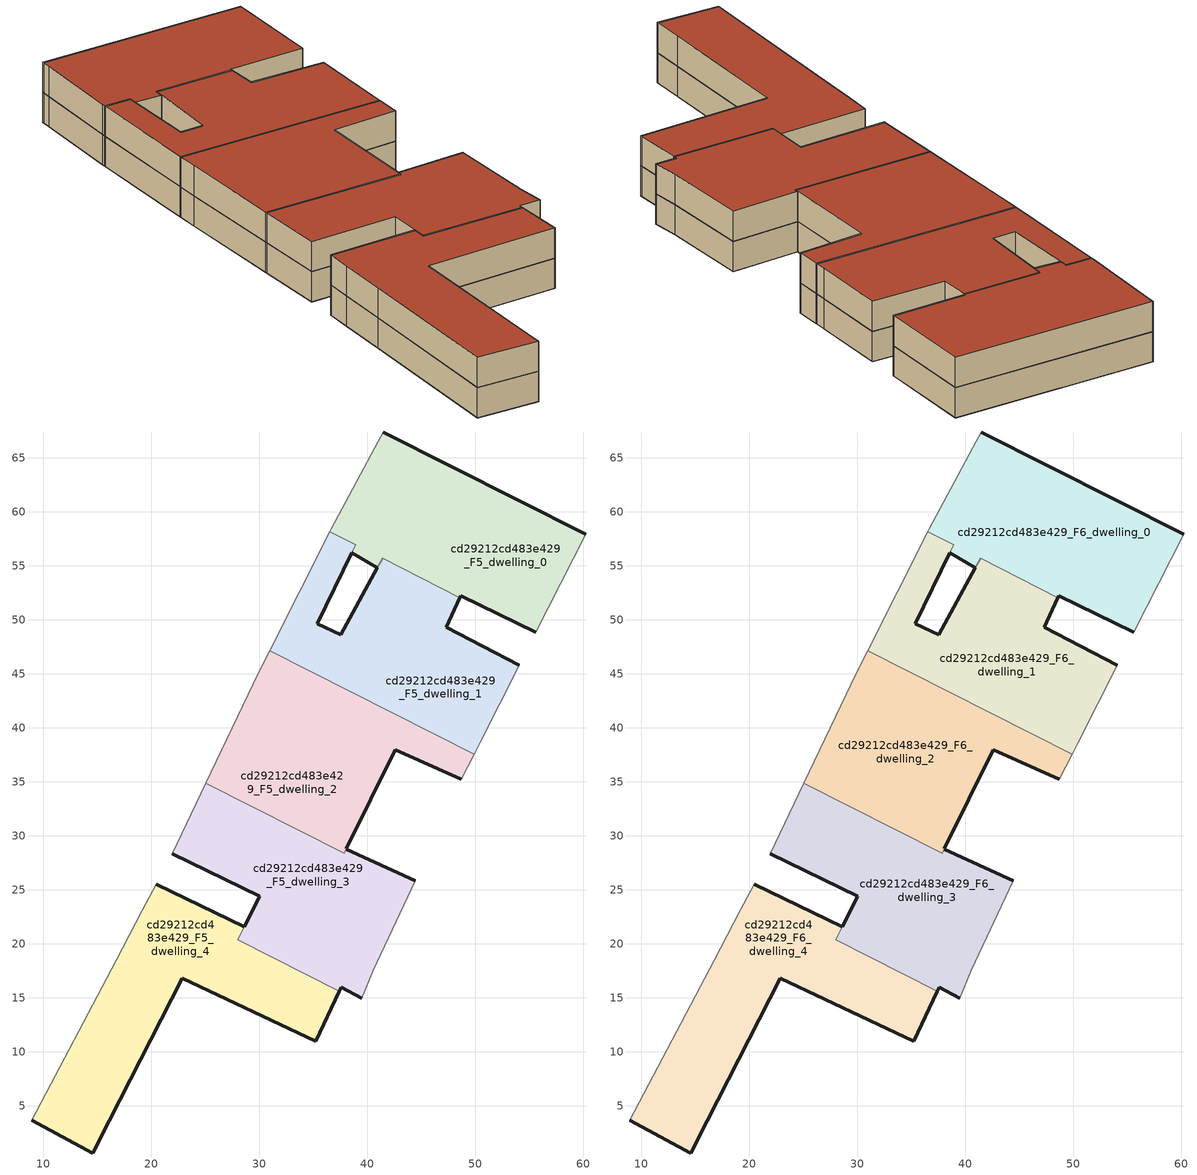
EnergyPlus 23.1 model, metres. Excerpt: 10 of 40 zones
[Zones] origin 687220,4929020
cd29212cd483e429_F5_dwelling_0
 floor to cd29212cd483e429_F4_dwelling_0 (EU_floor_Construction): 55.62,48.82 60.23,57.92 50.28,62.94 50.19,62.99 50.06,63.05 45.32,53.7 48.6,52.04 48.67,52.2 z15
 floor to cd29212cd483e429_F4_dwelling_1 (EU_floor_Construction): 45.32,53.7 50.06,63.05 41.47,67.38 41.01,66.51 36.68,58.41 36.55,58.15 38.94,56.94 38.57,56.18 40.95,54.81 41.43,55.68 z15
 wall outside (EU_wall_Construction): 41.47,67.38 60.23,57.92 / 55.62,48.82 48.67,52.2 48.6,52.04 / 40.95,54.81 38.57,56.18 z15:18
 wall to cd29212cd483e429_F5_dwelling_1 (EU_wall_Construction): 48.6,52.04 41.43,55.67 / 41.43,55.68 40.95,54.81 / 38.57,56.18 38.94,56.94 36.55,58.15 z15:18
 wall adiabatic (EU_wall_Construction): 36.55,58.15 36.68,58.41 41.01,66.51 41.47,67.38 / 60.23,57.92 55.62,48.82 z15:18
cd29212cd483e429_F5_dwelling_1
 floor to cd29212cd483e429_F4_dwelling_1 (EU_floor_Construction): 43.47,50.05 45.32,53.7 41.43,55.67 40.95,54.81 39.46,52.09 z15; 37.15,53.25 38.94,56.94 36.55,58.15 34.71,54.49 z15
 floor to cd29212cd483e429_F4_dwelling_3 (EU_floor_Construction): 40.04,42.56 43.76,49.91 39.46,52.09 37.54,48.6 35.4,49.64 37.15,53.25 34.71,54.49 31,47.14 z15
 floor to cd29212cd483e429_F4_dwelling_0 (EU_floor_Construction): 46.86,48.34 48.6,52.04 45.32,53.7 43.47,50.05 z15
 floor to cd29212cd483e429_F4_dwelling_2 (EU_floor_Construction): 50.45,38.64 54.07,45.78 47.32,49.32 46.86,48.34 43.76,49.91 40.04,42.56 49.91,37.57 z15
 wall outside (EU_wall_Construction): 48.6,52.04 47.32,49.32 54.07,45.78 / 38.57,56.18 35.4,49.64 37.54,48.6 40.95,54.81 z15:18
 wall adiabatic (EU_wall_Construction): 31,47.14 36.55,58.15 / 54.07,45.78 50.45,38.64 49.91,37.57 z15:18
 wall to cd29212cd483e429_F5_dwelling_2 (EU_wall_Construction): 49.91,37.57 31,47.14 z15:18
cd29212cd483e429_F5_dwelling_2
 floor to cd29212cd483e429_F4_dwelling_2 (EU_floor_Construction): 48.73,35.22 49.91,37.57 40.04,42.56 37.19,36.94 41.12,34.96 42.61,37.98 z15
 floor to cd29212cd483e429_F4_dwelling_4 (EU_floor_Construction): 37.86,28.37 41.12,34.96 28.24,41.48 25.07,34.85 z15
 floor to cd29212cd483e429_F4_dwelling_3 (EU_floor_Construction): 37.19,36.94 40.04,42.56 31,47.14 29.98,45.12 28.24,41.48 z15
 wall outside (EU_wall_Construction): 48.73,35.22 42.61,37.98 38.07,28.78 z15:18
 wall adiabatic (EU_wall_Construction): 25.07,34.85 29.98,45.12 31,47.14 / 49.91,37.57 48.73,35.22 z15:18
 wall to cd29212cd483e429_F5_dwelling_3 (EU_wall_Construction): 38.06,28.77 37.86,28.37 25.07,34.85 z15:18
cd29212cd483e429_F5_dwelling_3
 floor to cd29212cd483e429_F4_dwelling_4 (EU_floor_Construction): 40.71,17.88 44.46,25.83 38.06,28.77 37.86,28.37 25.07,34.85 21.94,28.32 30.04,24.4 29.59,23.51 z15
 floor to cd29212cd483e429_F4_dwelling_5 (EU_floor_Construction): 39.52,14.98 40.55,17.54 40.71,17.88 29.59,23.51 28.01,20.37 37.44,15.59 37.61,15.97 z15
 wall outside (EU_wall_Construction): 38.06,28.77 44.46,25.83 / 39.52,14.98 37.61,15.97 37.44,15.59 / 28.61,21.56 30.04,24.4 21.94,28.32 z15:18
 wall adiabatic (EU_wall_Construction): 21.94,28.32 25.07,34.85 / 44.46,25.83 40.55,17.54 39.52,14.98 z15:18
 wall to cd29212cd483e429_F5_dwelling_4 (EU_wall_Construction): 37.44,15.59 28.01,20.37 28.61,21.56 z15:18
cd29212cd483e429_F5_dwelling_4
 floor to cd29212cd483e429_F4_dwelling_5 (EU_floor_Construction): 35.25,10.97 37.44,15.59 28.01,20.37 28.61,21.56 20.47,25.51 19.19,23.08 16.78,18.48 8.96,3.66 14.59,0.63 16.12,3.6 22.88,16.81 z15
 wall outside (EU_wall_Construction): 20.47,25.51 28.61,21.56 / 37.44,15.59 35.25,10.97 22.88,16.81 16.12,3.6 14.59,0.63 8.96,3.66 z15:18
 wall adiabatic (EU_wall_Construction): 8.96,3.66 16.78,18.48 19.19,23.08 20.47,25.51 z15:18
cd29212cd483e429_F6_dwelling_0
 floor to cd29212cd483e429_F5_dwelling_0 (EU_floor_Construction): 55.62,48.82 60.23,57.92 41.47,67.38 41.01,66.51 36.68,58.41 36.55,58.15 38.94,56.94 38.57,56.18 40.95,54.81 41.43,55.68 48.6,52.04 48.67,52.2 z18
 wall outside (EU_wall_Construction): 41.47,67.38 60.23,57.92 / 55.62,48.82 48.67,52.2 48.6,52.04 / 40.95,54.81 38.57,56.18 z18:21
 wall to cd29212cd483e429_F6_dwelling_1 (EU_wall_Construction): 48.6,52.04 41.43,55.67 / 41.43,55.68 40.95,54.81 / 38.57,56.18 38.94,56.94 36.55,58.15 z18:21
 wall adiabatic (EU_wall_Construction): 36.55,58.15 36.68,58.41 41.01,66.51 41.47,67.38 / 60.23,57.92 55.62,48.82 z18:21
 roof outside (EU_roof_Construction): 60.23,57.92 55.62,48.82 48.67,52.2 48.6,52.04 41.43,55.68 40.95,54.81 38.57,56.18 38.94,56.94 36.55,58.15 36.68,58.41 41.01,66.51 41.47,67.38 z21
cd29212cd483e429_F6_dwelling_1
 floor to cd29212cd483e429_F5_dwelling_1 (EU_floor_Construction): 50.45,38.64 54.07,45.78 47.32,49.32 48.6,52.04 41.43,55.67 40.95,54.81 37.54,48.6 35.4,49.64 38.94,56.94 36.55,58.15 31,47.14 49.91,37.57 z18
 wall outside (EU_wall_Construction): 48.6,52.04 47.32,49.32 54.07,45.78 / 38.57,56.18 35.4,49.64 37.54,48.6 40.95,54.81 z18:21
 wall adiabatic (EU_wall_Construction): 31,47.14 36.55,58.15 / 54.07,45.78 50.45,38.64 49.91,37.57 z18:21
 wall to cd29212cd483e429_F6_dwelling_2 (EU_wall_Construction): 49.91,37.57 31,47.14 z18:21
 roof outside (EU_roof_Construction): 48.6,52.04 47.32,49.32 54.07,45.78 50.45,38.64 49.91,37.57 31,47.14 36.55,58.15 38.94,56.94 35.4,49.64 37.54,48.6 40.95,54.81 41.43,55.67 z21
cd29212cd483e429_F6_dwelling_2
 floor to cd29212cd483e429_F5_dwelling_2 (EU_floor_Construction): 48.73,35.22 49.91,37.57 31,47.14 29.98,45.12 25.07,34.85 37.86,28.37 42.61,37.98 z18
 wall outside (EU_wall_Construction): 48.73,35.22 42.61,37.98 38.07,28.78 z18:21
 wall adiabatic (EU_wall_Construction): 25.07,34.85 29.98,45.12 31,47.14 / 49.91,37.57 48.73,35.22 z18:21
 wall to cd29212cd483e429_F6_dwelling_3 (EU_wall_Construction): 38.06,28.77 37.86,28.37 25.07,34.85 z18:21
 roof outside (EU_roof_Construction): 49.91,37.57 48.73,35.22 42.61,37.98 37.86,28.37 25.07,34.85 29.98,45.12 31,47.14 z21
cd29212cd483e429_F6_dwelling_3
 floor to cd29212cd483e429_F5_dwelling_3 (EU_floor_Construction): 40.55,17.54 44.46,25.83 38.06,28.77 37.86,28.37 25.07,34.85 21.94,28.32 30.04,24.4 28.01,20.37 37.44,15.59 37.61,15.97 39.52,14.98 z18
 wall outside (EU_wall_Construction): 38.06,28.77 44.46,25.83 / 39.52,14.98 37.61,15.97 37.44,15.59 / 28.61,21.56 30.04,24.4 21.94,28.32 z18:21
 wall adiabatic (EU_wall_Construction): 21.94,28.32 25.07,34.85 / 44.46,25.83 40.55,17.54 39.52,14.98 z18:21
 wall to cd29212cd483e429_F6_dwelling_4 (EU_wall_Construction): 37.44,15.59 28.01,20.37 28.61,21.56 z18:21
 roof outside (EU_roof_Construction): 38.06,28.77 44.46,25.83 40.55,17.54 39.52,14.98 37.61,15.97 37.44,15.59 28.01,20.37 30.04,24.4 21.94,28.32 25.07,34.85 37.86,28.37 z21
cd29212cd483e429_F6_dwelling_4
 floor to cd29212cd483e429_F5_dwelling_4 (EU_floor_Construction): 35.25,10.97 37.44,15.59 28.01,20.37 28.61,21.56 20.47,25.51 19.19,23.08 16.78,18.48 8.96,3.66 14.59,0.63 16.12,3.6 22.88,16.81 z18
 wall outside (EU_wall_Construction): 20.47,25.51 28.61,21.56 / 37.44,15.59 35.25,10.97 22.88,16.81 16.12,3.6 14.59,0.63 8.96,3.66 z18:21
 wall adiabatic (EU_wall_Construction): 8.96,3.66 16.78,18.48 19.19,23.08 20.47,25.51 z18:21
 roof outside (EU_roof_Construction): 28.61,21.56 28.01,20.37 37.44,15.59 35.25,10.97 22.88,16.81 16.12,3.6 14.59,0.63 8.96,3.66 16.78,18.48 19.19,23.08 20.47,25.51 z21
[Building]
EU S2 Campaign: North Axis=0; Terrain=City; Solar Distribution=FullExterior
[Site:Location]
Bologna: Latitude=44.5; Longitude=11.25; Time Zone=1; Elevation=37
[SizingPeriod:WeatherFileDays]
AnnualSizingPeriod: Begin Month=1; Begin Day of Month=1; End Month=12; End Day of Month=31; Day of Week for Start Day=Monday; Use Weather File Daylight Saving Period=No; Use Weather File Rain and Snow Indicators=No
[MATERIAL]
EU_InternalMass_Material: Roughness=MediumRough; Thickness=0.1; Conductivity=1; Density=1800; Specific Heat=900; Thermal Absorptance=0.9; Solar Absorptance=0.7; Visible Absorptance=0.7
[MATERIAL:NOMASS] Roughness=MediumRough; Thermal Absorptance=0.9; Solar Absorptance=0.7; Visible Absorptance=0.7
Name | Thermal Resistance
EU_wall_NoMass | 0.890213
EU_roof_NoMass | 0.636128
EU_floor_NoMass | 0.79516
[CONSTRUCTION]
EU_wall_Construction: EU_wall_NoMass
EU_roof_Construction: EU_roof_NoMass
EU_floor_Construction: EU_floor_NoMass
EU_InternalMass_Construction: EU_InternalMass_Material
[ZONE] Type=1; Multiplier=1; Ceiling Height=autocalculate; Floor Area=autocalculate; Part of Total Floor Area=Yes
Name | Volume
cd29212cd483e429_F5_dwelling_0; cd29212cd483e429_F6_dwelling_0 | 666.248
cd29212cd483e429_F5_dwelling_1 | 651.079
cd29212cd483e429_F6_dwelling_1 | 651.087
cd29212cd483e429_F5_dwelling_2; cd29212cd483e429_F6_dwelling_2 | 646.355
cd29212cd483e429_F5_dwelling_3; cd29212cd483e429_F6_dwelling_3 | 636.642
cd29212cd483e429_F5_dwelling_4; cd29212cd483e429_F6_dwelling_4 | 693.01
[INTERNALMASS] Construction=EU_InternalMass_Construction
Name | Zone or ZoneList | Surface Area
cd29212cd483e429_F5_dwelling_0_EU_InternalMass | cd29212cd483e429_F5_dwelling_0 | 222.082
cd29212cd483e429_F5_dwelling_1_EU_InternalMass | cd29212cd483e429_F5_dwelling_1 | 217.028
cd29212cd483e429_F5_dwelling_2_EU_InternalMass | cd29212cd483e429_F5_dwelling_2 | 215.451
cd29212cd483e429_F5_dwelling_3_EU_InternalMass | cd29212cd483e429_F5_dwelling_3 | 212.216
cd29212cd483e429_F5_dwelling_4_EU_InternalMass | cd29212cd483e429_F5_dwelling_4 | 231.006
cd29212cd483e429_F6_dwelling_0_EU_InternalMass | cd29212cd483e429_F6_dwelling_0 | 222.082
cd29212cd483e429_F6_dwelling_1_EU_InternalMass | cd29212cd483e429_F6_dwelling_1 | 217.028
cd29212cd483e429_F6_dwelling_2_EU_InternalMass | cd29212cd483e429_F6_dwelling_2 | 215.451
cd29212cd483e429_F6_dwelling_3_EU_InternalMass | cd29212cd483e429_F6_dwelling_3 | 212.216
cd29212cd483e429_F6_dwelling_4_EU_InternalMass | cd29212cd483e429_F6_dwelling_4 | 231.006
[OTHEREQUIPMENT] Fuel Type=Electricity; Design Level Calculation Method=Watts/Area; Power per Zone Floor Area=1; Fraction Latent=0; Fraction Radiant=0; Fraction Lost=0; Carbon Dioxide Generation Rate=0; EndUse Subcategory=EU_Step8_InternalGains
Name | Zone or ZoneList or Space or SpaceList | Schedule
EU_Step8_InternalGain_cd29212cd483e429_F5_dwelling_0_f000 | cd29212cd483e429_F5_dwelling_0 | EU_Step8_GainSchedule_cd29212cd483e429_F5_dwelling_0_f000
EU_Step8_InternalGain_cd29212cd483e429_F5_dwelling_1_f000 | cd29212cd483e429_F5_dwelling_1 | EU_Step8_GainSchedule_cd29212cd483e429_F5_dwelling_1_f000
EU_Step8_InternalGain_cd29212cd483e429_F5_dwelling_2_f000 | cd29212cd483e429_F5_dwelling_2 | EU_Step8_GainSchedule_cd29212cd483e429_F5_dwelling_2_f000
EU_Step8_InternalGain_cd29212cd483e429_F5_dwelling_3_f000 | cd29212cd483e429_F5_dwelling_3 | EU_Step8_GainSchedule_cd29212cd483e429_F5_dwelling_3_f000
EU_Step8_InternalGain_cd29212cd483e429_F5_dwelling_4_f000 | cd29212cd483e429_F5_dwelling_4 | EU_Step8_GainSchedule_cd29212cd483e429_F5_dwelling_4_f000
EU_Step8_InternalGain_cd29212cd483e429_F6_dwelling_0_f000 | cd29212cd483e429_F6_dwelling_0 | EU_Step8_GainSchedule_cd29212cd483e429_F6_dwelling_0_f000
EU_Step8_InternalGain_cd29212cd483e429_F6_dwelling_1_f000 | cd29212cd483e429_F6_dwelling_1 | EU_Step8_GainSchedule_cd29212cd483e429_F6_dwelling_1_f000
EU_Step8_InternalGain_cd29212cd483e429_F6_dwelling_2_f000 | cd29212cd483e429_F6_dwelling_2 | EU_Step8_GainSchedule_cd29212cd483e429_F6_dwelling_2_f000
EU_Step8_InternalGain_cd29212cd483e429_F6_dwelling_3_f000 | cd29212cd483e429_F6_dwelling_3 | EU_Step8_GainSchedule_cd29212cd483e429_F6_dwelling_3_f000
EU_Step8_InternalGain_cd29212cd483e429_F6_dwelling_4_f000 | cd29212cd483e429_F6_dwelling_4 | EU_Step8_GainSchedule_cd29212cd483e429_F6_dwelling_4_f000
[ZONEVENTILATION:DESIGNFLOWRATE] Schedule=EU_AlwaysOn; Design Flow Rate Calculation Method=AirChanges/Hour; Air Changes per Hour=0.718634; Ventilation Type=Natural; Fan Pressure Rise=0; Fan Total Efficiency=1; Constant Term Coefficient=1; Temperature Term Coefficient=0; Velocity Term Coefficient=0; Velocity Squared Term Coefficient=0; Minimum Indoor Temperature=-100; Maximum Indoor Temperature=100; Delta Temperature=-100; Minimum Outdoor Temperature=-100; Maximum Outdoor Temperature=100; Maximum Wind Speed=40
Name | Zone or ZoneList or Space or SpaceList
EU_ConstantAir_cd29212cd483e429_F5_dwelling_0 | cd29212cd483e429_F5_dwelling_0
EU_ConstantAir_cd29212cd483e429_F5_dwelling_1 | cd29212cd483e429_F5_dwelling_1
EU_ConstantAir_cd29212cd483e429_F5_dwelling_2 | cd29212cd483e429_F5_dwelling_2
EU_ConstantAir_cd29212cd483e429_F5_dwelling_3 | cd29212cd483e429_F5_dwelling_3
EU_ConstantAir_cd29212cd483e429_F5_dwelling_4 | cd29212cd483e429_F5_dwelling_4
EU_ConstantAir_cd29212cd483e429_F6_dwelling_0 | cd29212cd483e429_F6_dwelling_0
EU_ConstantAir_cd29212cd483e429_F6_dwelling_1 | cd29212cd483e429_F6_dwelling_1
EU_ConstantAir_cd29212cd483e429_F6_dwelling_2 | cd29212cd483e429_F6_dwelling_2
EU_ConstantAir_cd29212cd483e429_F6_dwelling_3 | cd29212cd483e429_F6_dwelling_3
EU_ConstantAir_cd29212cd483e429_F6_dwelling_4 | cd29212cd483e429_F6_dwelling_4
[HVACTEMPLATE:THERMOSTAT] Constant Heating Setpoint=20; Constant Cooling Setpoint=50
EU_HeatOnly_cd29212cd483e429_F2_dwelling_5; EU_HeatOnly_cd29212cd483e429_F3_dwelling_0; EU_HeatOnly_cd29212cd483e429_F3_dwelling_1; EU_HeatOnly_cd29212cd483e429_F3_dwelling_2; EU_HeatOnly_cd29212cd483e429_F3_dwelling_3; EU_HeatOnly_cd29212cd483e429_F3_dwelling_4; EU_HeatOnly_cd29212cd483e429_F3_dwelling_5; EU_HeatOnly_cd29212cd483e429_F4_dwelling_0; EU_HeatOnly_cd29212cd483e429_F4_dwelling_1; EU_HeatOnly_cd29212cd483e429_F4_dwelling_2; EU_HeatOnly_cd29212cd483e429_F4_dwelling_3; EU_HeatOnly_cd29212cd483e429_F4_dwelling_4; EU_HeatOnly_cd29212cd483e429_F4_dwelling_5; EU_HeatOnly_cd29212cd483e429_F5_dwelling_0; EU_HeatOnly_cd29212cd483e429_F5_dwelling_1; EU_HeatOnly_cd29212cd483e429_F5_dwelling_2; EU_HeatOnly_cd29212cd483e429_F5_dwelling_3; EU_HeatOnly_cd29212cd483e429_F5_dwelling_4; EU_HeatOnly_cd29212cd483e429_F6_dwelling_0; EU_HeatOnly_cd29212cd483e429_F6_dwelling_1; EU_HeatOnly_cd29212cd483e429_F6_dwelling_2; EU_HeatOnly_cd29212cd483e429_F6_dwelling_3; EU_HeatOnly_cd29212cd483e429_F6_dwelling_4
[HVACTEMPLATE:ZONE:IDEALLOADSAIRSYSTEM] System Availability Schedule=EU_AlwaysOn; Maximum Heating Supply Air Temperature=50; Minimum Cooling Supply Air Temperature=13; Maximum Heating Supply Air Humidity Ratio=0.0156; Minimum Cooling Supply Air Humidity Ratio=0.0077; Heating Limit=NoLimit; Cooling Limit=NoLimit; Heating Availability Schedule=EU_AlwaysOn; Cooling Availability Schedule=EU_CoolingOff; Dehumidification Control Type=ConstantSensibleHeatRatio; Cooling Sensible Heat Ratio=0.7; Dehumidification Setpoint=60; Humidification Control Type=None; Humidification Setpoint=30; Outdoor Air Method=None; Outdoor Air Flow Rate per Person=0.00944; Outdoor Air Flow Rate per Zone Floor Area=0; Outdoor Air Flow Rate per Zone=0; Demand Controlled Ventilation Type=None; Outdoor Air Economizer Type=NoEconomizer; Heat Recovery Type=None; Sensible Heat Recovery Effectiveness=0.7; Latent Heat Recovery Effectiveness=0.65
Name | Template Thermostat
cd29212cd483e429_F5_dwelling_0 | EU_HeatOnly_cd29212cd483e429_F5_dwelling_0
cd29212cd483e429_F5_dwelling_1 | EU_HeatOnly_cd29212cd483e429_F5_dwelling_1
cd29212cd483e429_F5_dwelling_2 | EU_HeatOnly_cd29212cd483e429_F5_dwelling_2
cd29212cd483e429_F5_dwelling_3 | EU_HeatOnly_cd29212cd483e429_F5_dwelling_3
cd29212cd483e429_F5_dwelling_4 | EU_HeatOnly_cd29212cd483e429_F5_dwelling_4
cd29212cd483e429_F6_dwelling_0 | EU_HeatOnly_cd29212cd483e429_F6_dwelling_0
cd29212cd483e429_F6_dwelling_1 | EU_HeatOnly_cd29212cd483e429_F6_dwelling_1
cd29212cd483e429_F6_dwelling_2 | EU_HeatOnly_cd29212cd483e429_F6_dwelling_2
cd29212cd483e429_F6_dwelling_3 | EU_HeatOnly_cd29212cd483e429_F6_dwelling_3
cd29212cd483e429_F6_dwelling_4 | EU_HeatOnly_cd29212cd483e429_F6_dwelling_4
[SIZING:ZONE] Zone Cooling Design Supply Air Temperature Input Method=SupplyAirTemperature; Zone Cooling Design Supply Air Temperature=13; Zone Heating Design Supply Air Temperature Input Method=SupplyAirTemperature; Zone Heating Design Supply Air Temperature=50; Zone Cooling Design Supply Air Humidity Ratio=0.008; Zone Heating Design Supply Air Humidity Ratio=0.008; Cooling Design Air Flow Method=DesignDay; Cooling Design Air Flow Rate=0; Cooling Minimum Air Flow per Zone Floor Area=0.000762; Cooling Minimum Air Flow=0; Cooling Minimum Air Flow Fraction=0.2; Heating Design Air Flow Method=DesignDay; Heating Design Air Flow Rate=0; Heating Maximum Air Flow per Zone Floor Area=0.002032; Heating Maximum Air Flow=0.141576; Heating Maximum Air Flow Fraction=0.3; Account for Dedicated Outdoor Air System=No; Dedicated Outdoor Air System Control Strategy=NeutralSupplyAir; Dedicated Outdoor Air Low Setpoint Temperature for Design=autosize; Dedicated Outdoor Air High Setpoint Temperature for Design=autosize; Zone Load Sizing Method=Sensible Load Only No Latent Load; Zone Latent Cooling Design Supply Air Humidity Ratio Input Method=HumidityRatioDifference; Zone Cooling Design Supply Air Humidity Ratio Difference=0.005; Zone Latent Heating Design Supply Air Humidity Ratio Input Method=HumidityRatioDifference; Zone Humidification Design Supply Air Humidity Ratio Difference=0.005
cd29212cd483e429_F5_dwelling_0; cd29212cd483e429_F5_dwelling_1; cd29212cd483e429_F5_dwelling_2; cd29212cd483e429_F5_dwelling_3; cd29212cd483e429_F5_dwelling_4; cd29212cd483e429_F6_dwelling_0; cd29212cd483e429_F6_dwelling_1; cd29212cd483e429_F6_dwelling_2; cd29212cd483e429_F6_dwelling_3; cd29212cd483e429_F6_dwelling_4
[SCHEDULE:CONSTANT]
Name | Hourly Value
EU_AlwaysOn | 1
EU_CoolingOff | 0
[SCHEDULE:FILE] Column Number=1; Rows to Skip at Top=0; Number of Hours of Data=8760; Column Separator=Comma; Interpolate to Timestep=No; Minutes per Item=60; Adjust Schedule for Daylight Savings=Yes
Name | File
EU_Step8_GainSchedule_cd29212cd483e429_F5_dwelling_0_f000 | ../../schedules/cd29212cd483e429/cd29212cd483e429_F5_dwelling_0_f000_gain.csv
EU_Step8_GainSchedule_cd29212cd483e429_F5_dwelling_1_f000 | ../../schedules/cd29212cd483e429/cd29212cd483e429_F5_dwelling_1_f000_gain.csv
EU_Step8_GainSchedule_cd29212cd483e429_F5_dwelling_2_f000 | ../../schedules/cd29212cd483e429/cd29212cd483e429_F5_dwelling_2_f000_gain.csv
EU_Step8_GainSchedule_cd29212cd483e429_F5_dwelling_3_f000 | ../../schedules/cd29212cd483e429/cd29212cd483e429_F5_dwelling_3_f000_gain.csv
EU_Step8_GainSchedule_cd29212cd483e429_F5_dwelling_4_f000 | ../../schedules/cd29212cd483e429/cd29212cd483e429_F5_dwelling_4_f000_gain.csv
EU_Step8_GainSchedule_cd29212cd483e429_F6_dwelling_0_f000 | ../../schedules/cd29212cd483e429/cd29212cd483e429_F6_dwelling_0_f000_gain.csv
EU_Step8_GainSchedule_cd29212cd483e429_F6_dwelling_1_f000 | ../../schedules/cd29212cd483e429/cd29212cd483e429_F6_dwelling_1_f000_gain.csv
EU_Step8_GainSchedule_cd29212cd483e429_F6_dwelling_2_f000 | ../../schedules/cd29212cd483e429/cd29212cd483e429_F6_dwelling_2_f000_gain.csv
EU_Step8_GainSchedule_cd29212cd483e429_F6_dwelling_3_f000 | ../../schedules/cd29212cd483e429/cd29212cd483e429_F6_dwelling_3_f000_gain.csv
EU_Step8_GainSchedule_cd29212cd483e429_F6_dwelling_4_f000 | ../../schedules/cd29212cd483e429/cd29212cd483e429_F6_dwelling_4_f000_gain.csv
